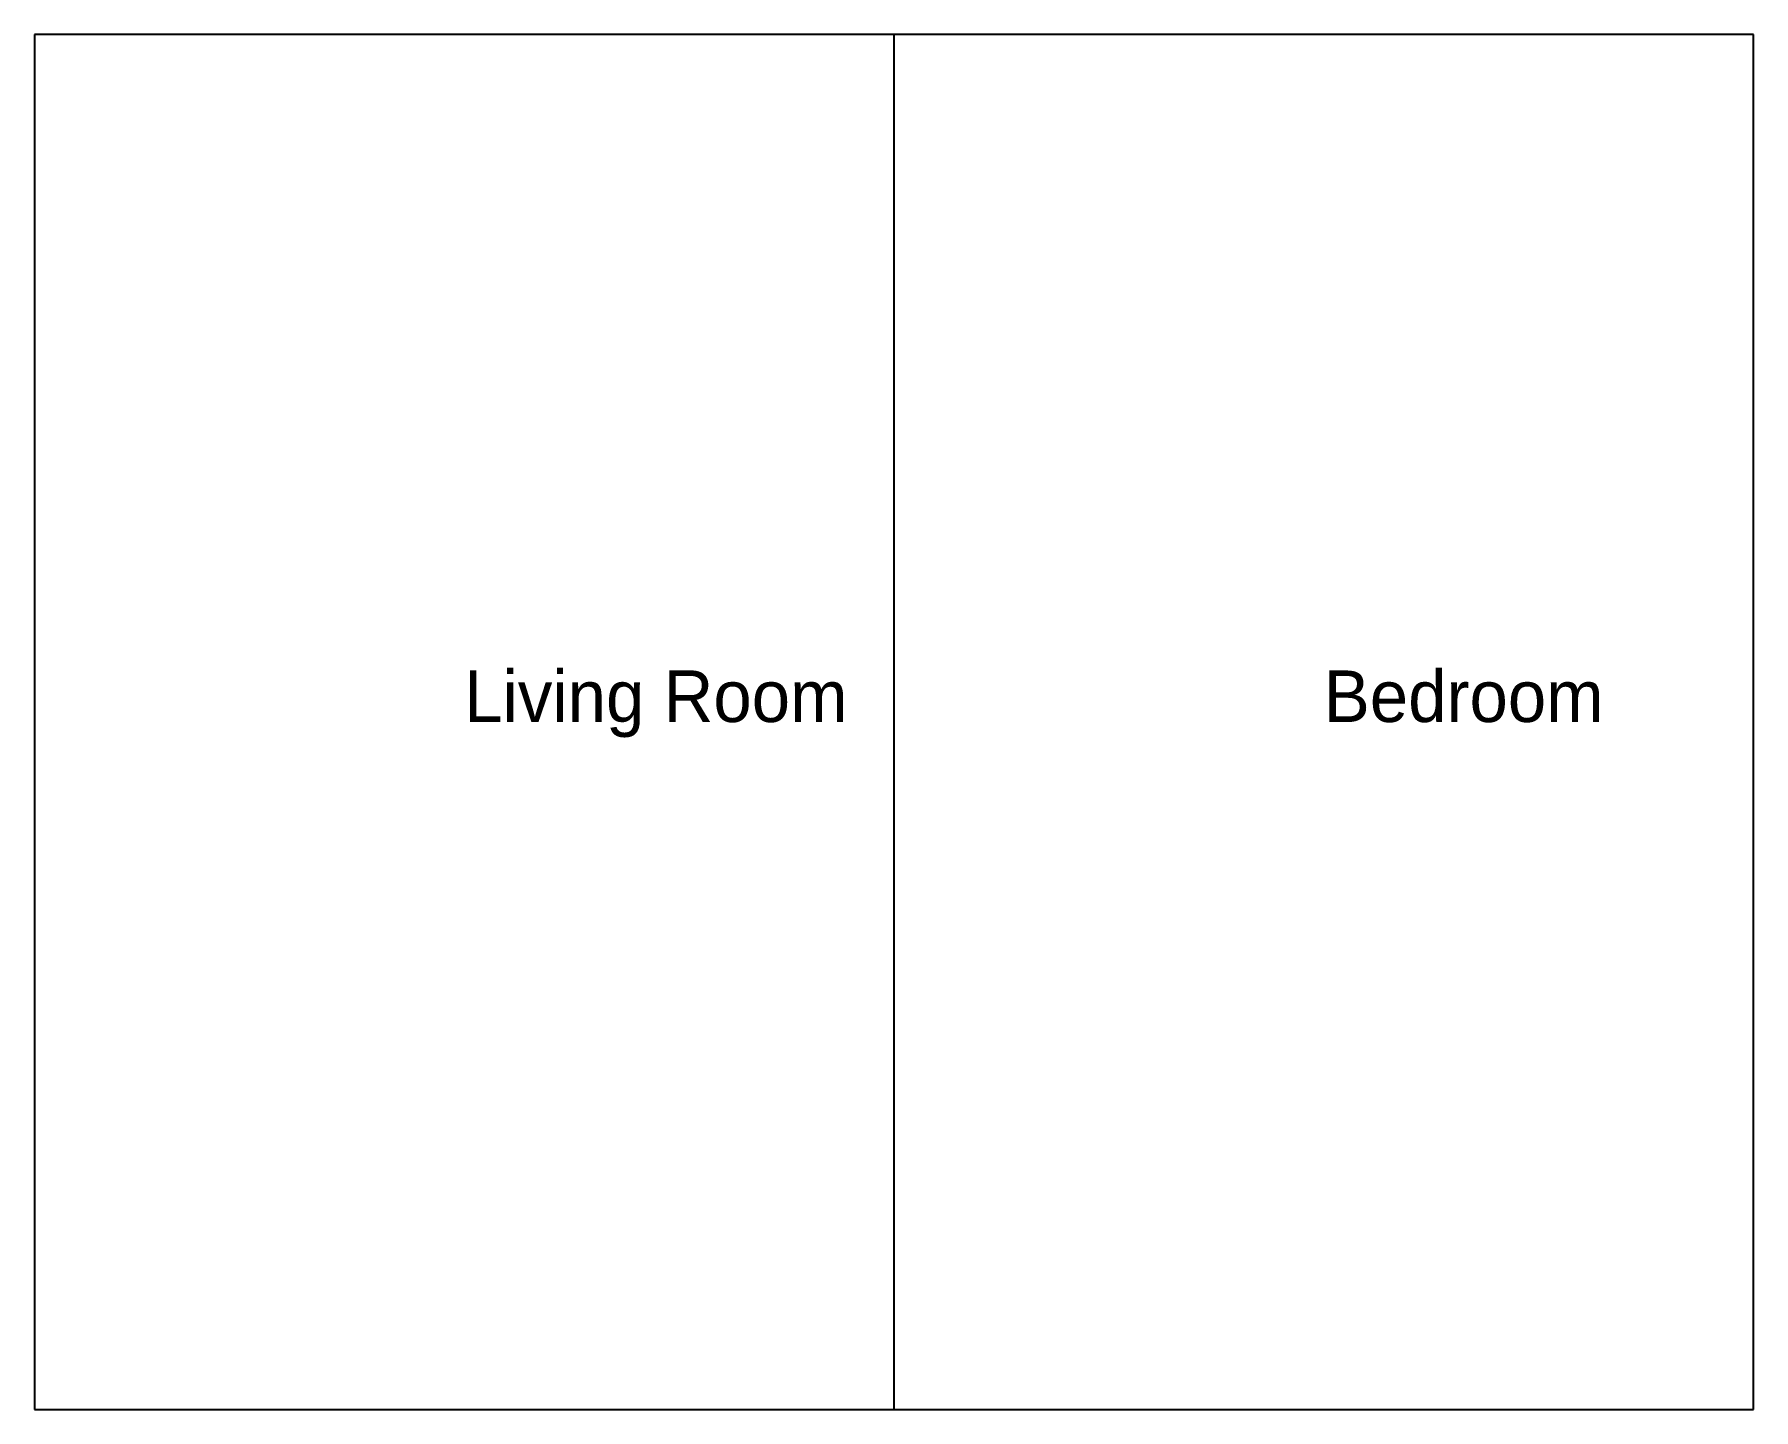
# Model space of a CAD drawing. Header units: millimetres. Extents: x 0 to 10000, y 0 to 8000.
import ezdxf

# ---------------------------------------------------------------- set-up
doc = ezdxf.new("R2010")
doc.units = ezdxf.units.MM

msp = doc.modelspace()

# ---------------------------------------------------------------- linework, layer by layer
at = {"layer": 'WALLS'}
for p, q in [((10000, 8000), (0, 8000)), ((0, 8000), (0, 0)), ((5000, 0), (5000, 8000)), ((10000, 0), (10000, 8000)), ((0, 0), (10000, 0))]:
    msp.add_line(p, q, dxfattribs=at)

# ---------------------------------------------------------------- texts
at = {"layer": 'ROOM_LABELS'}
for s, p in [('Living Room', (2500, 4000)), ('Bedroom', (7500, 4000))]:
    msp.add_text(s, height=300, dxfattribs=at).set_placement(p)

doc.saveas('drawing.dxf')
